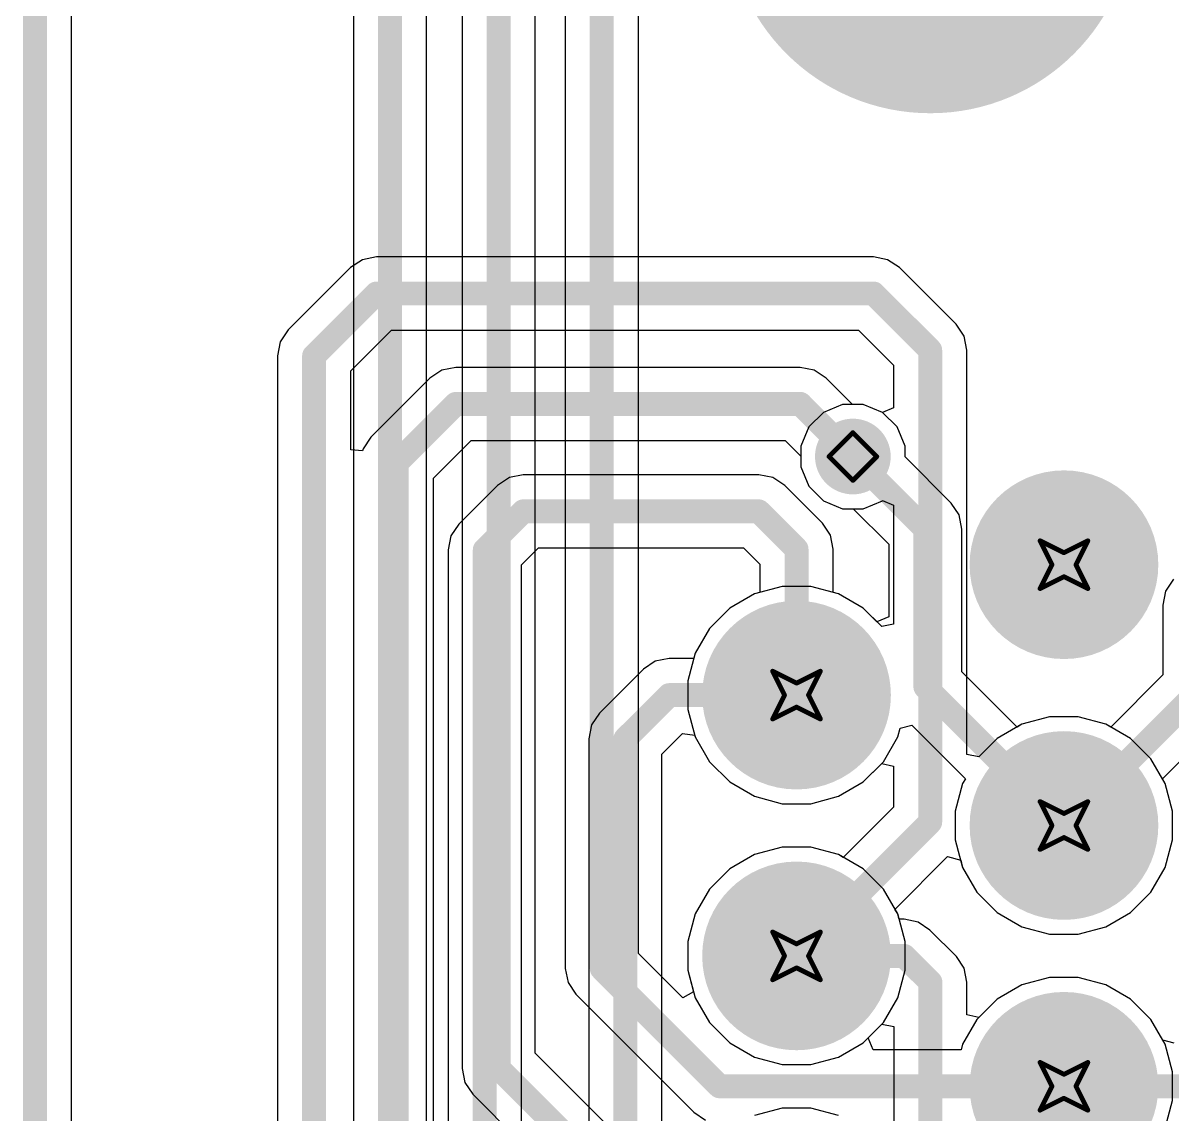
# Model space of a CAD drawing. Header units: inches. Extents: x -4 to 338, y -3 to 155.
# Drawn here: x -3.71 to 8.5, y 47.55 to 59.14 of the extents above; entities that cross this region are included whole.
import ezdxf

# ---------------------------------------------------------------- set-up
doc = ezdxf.new("R2010")
doc.units = ezdxf.units.IN
for name, color, linetype in [('Board Outline', 216, 'Continuous'), ('Bottom Layer', 5, 'Continuous'), ('Bottom Solder', 6, 'Continuous'), ('Drill Drawing', 1, 'Continuous'), ('Multi-Layer', 9, 'Continuous'), ('Pad Holes', 156, 'Continuous'), ('Top Layer', 1, 'Continuous'), ('Top Overlay', 2, 'Continuous'), ('Top Solder', 216, 'Continuous'), ('Via Holes', 16, 'Continuous')]:
    doc.layers.add(name, color=color, linetype=linetype)

# ---------------------------------------------------------------- blocks, each defined once
blk = doc.blocks.new('A_DF_09_A_KG_T2S_23')
at = {"layer": 'Bottom Layer'}
h = blk.add_hatch(color=5, dxfattribs=at)
edge = h.paths.add_edge_path()
edge.add_arc((-5.54, 1.42), 0.9, 0, 360)
h = blk.add_hatch(color=5, dxfattribs=at)
edge = h.paths.add_edge_path()
edge.add_arc((-2.77, 1.42), 0.9, 0, 360)
h = blk.add_hatch(color=5, dxfattribs=at)
edge = h.paths.add_edge_path()
edge.add_arc((0, 1.42), 0.9, 0, 360)
h = blk.add_hatch(color=5, dxfattribs=at)
edge = h.paths.add_edge_path()
edge.add_arc((-12.495, 0), 2.058, 0, 360)
h = blk.add_hatch(color=5, dxfattribs=at)
edge = h.paths.add_edge_path()
edge.add_arc((-4.155, -1.42), 0.9, 0, 360)
h = blk.add_hatch(color=5, dxfattribs=at)
edge = h.paths.add_edge_path()
edge.add_arc((-1.385, -1.42), 0.9, 0, 360)
at = {"layer": 'Bottom Solder'}
h = blk.add_hatch(color=6, dxfattribs=at)
edge = h.paths.add_edge_path()
edge.add_arc((-5.54, 1.42), 1.002, 0, 360)
h = blk.add_hatch(color=6, dxfattribs=at)
edge = h.paths.add_edge_path()
edge.add_arc((-2.77, 1.42), 1.002, 0, 360)
h = blk.add_hatch(color=6, dxfattribs=at)
edge = h.paths.add_edge_path()
edge.add_arc((0, 1.42), 1.002, 0, 360)
h = blk.add_hatch(color=6, dxfattribs=at)
edge = h.paths.add_edge_path()
edge.add_arc((-12.495, 0), 2.16, 0, 360)
h = blk.add_hatch(color=6, dxfattribs=at)
edge = h.paths.add_edge_path()
edge.add_arc((-4.155, -1.42), 1.002, 0, 360)
h = blk.add_hatch(color=6, dxfattribs=at)
edge = h.paths.add_edge_path()
edge.add_arc((-1.385, -1.42), 1.002, 0, 360)
at = {"layer": 'Multi-Layer'}
h = blk.add_hatch(color=9, dxfattribs=at)
edge = h.paths.add_edge_path()
edge.add_arc((-5.54, 1.42), 0.9, 0, 360)
h = blk.add_hatch(color=9, dxfattribs=at)
edge = h.paths.add_edge_path()
edge.add_arc((-2.77, 1.42), 0.9, 0, 360)
h = blk.add_hatch(color=9, dxfattribs=at)
edge = h.paths.add_edge_path()
edge.add_arc((0, 1.42), 0.9, 0, 360)
h = blk.add_hatch(color=9, dxfattribs=at)
edge = h.paths.add_edge_path()
edge.add_arc((-12.495, 0), 2.058, 0, 360)
h = blk.add_hatch(color=9, dxfattribs=at)
edge = h.paths.add_edge_path()
edge.add_arc((-4.155, -1.42), 0.9, 0, 360)
h = blk.add_hatch(color=9, dxfattribs=at)
edge = h.paths.add_edge_path()
edge.add_arc((-1.385, -1.42), 0.9, 0, 360)
at = {"layer": 'Pad Holes'}
h = blk.add_hatch(color=7, dxfattribs=at)
edge = h.paths.add_edge_path()
edge.add_arc((-5.54, 1.42), 0.525, 0, 360)
h = blk.add_hatch(color=7, dxfattribs=at)
edge = h.paths.add_edge_path()
edge.add_arc((-2.77, 1.42), 0.525, 0, 360)
h = blk.add_hatch(color=7, dxfattribs=at)
edge = h.paths.add_edge_path()
edge.add_arc((0, 1.42), 0.525, 0, 360)
h = blk.add_hatch(color=7, dxfattribs=at)
edge = h.paths.add_edge_path()
edge.add_arc((-12.495, 0), 1.55, 0, 360)
h = blk.add_hatch(color=7, dxfattribs=at)
edge = h.paths.add_edge_path()
edge.add_arc((-4.155, -1.42), 0.525, 0, 360)
h = blk.add_hatch(color=7, dxfattribs=at)
edge = h.paths.add_edge_path()
edge.add_arc((-1.385, -1.42), 0.525, 0, 360)
at = {"layer": 'Top Layer'}
h = blk.add_hatch(color=1, dxfattribs=at)
edge = h.paths.add_edge_path()
edge.add_arc((-5.54, 1.42), 0.9, 0, 360)
h = blk.add_hatch(color=1, dxfattribs=at)
edge = h.paths.add_edge_path()
edge.add_arc((-2.77, 1.42), 0.9, 0, 360)
h = blk.add_hatch(color=1, dxfattribs=at)
edge = h.paths.add_edge_path()
edge.add_arc((0, 1.42), 0.9, 0, 360)
h = blk.add_hatch(color=1, dxfattribs=at)
edge = h.paths.add_edge_path()
edge.add_arc((-12.495, 0), 2.058, 0, 360)
h = blk.add_hatch(color=1, dxfattribs=at)
edge = h.paths.add_edge_path()
edge.add_arc((-4.155, -1.42), 0.9, 0, 360)
h = blk.add_hatch(color=1, dxfattribs=at)
edge = h.paths.add_edge_path()
edge.add_arc((-1.385, -1.42), 0.9, 0, 360)
at = {"layer": 'Top Solder'}
h = blk.add_hatch(color=216, dxfattribs=at)
edge = h.paths.add_edge_path()
edge.add_arc((-5.54, 1.42), 1.002, 0, 360)
h = blk.add_hatch(color=216, dxfattribs=at)
edge = h.paths.add_edge_path()
edge.add_arc((-2.77, 1.42), 1.002, 0, 360)
h = blk.add_hatch(color=216, dxfattribs=at)
edge = h.paths.add_edge_path()
edge.add_arc((0, 1.42), 1.002, 0, 360)
h = blk.add_hatch(color=216, dxfattribs=at)
edge = h.paths.add_edge_path()
edge.add_arc((-12.495, 0), 2.16, 0, 360)
h = blk.add_hatch(color=216, dxfattribs=at)
edge = h.paths.add_edge_path()
edge.add_arc((-4.155, -1.42), 1.002, 0, 360)
h = blk.add_hatch(color=216, dxfattribs=at)
edge = h.paths.add_edge_path()
edge.add_arc((-1.385, -1.42), 1.002, 0, 360)
at = {"layer": 'Top Overlay'}
blk.add_lwpolyline([(15.405, -9.5, 0.127, 0.127, 0), (-15.405, -9.5, 0.127, 0.127, 0)], format="xyseb", dxfattribs=at)

msp = doc.modelspace()

# ---------------------------------------------------------------- hatches: boundary and pattern name
at = {"layer": 'Bottom Layer'}
h = msp.add_hatch(color=5, dxfattribs=at)
edge = h.paths.add_edge_path()
edge.add_arc((5.105, 54.534), 0.3, 0, 360)
at = {"layer": 'Bottom Solder'}
h = msp.add_hatch(color=6, dxfattribs=at)
edge = h.paths.add_edge_path()
edge.add_arc((5.105, 54.534), 0.402, 0, 360)
at = {"layer": 'Top Layer'}
h = msp.add_hatch(color=1, dxfattribs=at)
edge = h.paths.add_edge_path()
edge.add_arc((5.105, 54.534), 0.3, 0, 360)
at = {"layer": 'Top Solder'}
h = msp.add_hatch(color=216, dxfattribs=at)
edge = h.paths.add_edge_path()
edge.add_arc((5.105, 54.534), 0.402, 0, 360)
at = {"layer": 'Via Holes'}
h = msp.add_hatch(color=7, dxfattribs=at)
edge = h.paths.add_edge_path()
edge.add_arc((5.105, 54.534), 0.15, 0, 360)

# ---------------------------------------------------------------- linework, layer by layer
at = {"layer": 'Board Outline'}
msp.add_lwpolyline([(-3.581, 94.077, 0.254, 0.254, 0), (-3.581, 1.34, 0.254, 0.254, 0)], format="xyseb", dxfattribs=at)
at = {"layer": 'Bottom Layer'}
for p, q in [((-3.192, 1.34), (-3.192, 94.077)), ((-0.199, 73.098), (-0.199, 46.672)), ((0.578, 46.833), (0.578, 72.937)), ((0.955, 72.009), (0.955, 48.035)), ((1.732, 48.196), (1.732, 71.848)), ((2.05, 70.764), (2.05, 49.096)), ((2.827, 49.257), (2.827, 70.603)), ((4.995, 55.088), (4.792, 55.003)), ((5.216, 55.088), (4.995, 55.088)), ((5.419, 55.003), (5.216, 55.088)), ((4.792, 55.003), (4.636, 54.848)), ((5.575, 54.848), (5.419, 55.003)), ((4.636, 54.848), (4.551, 54.644)), ((5.659, 54.644), (5.575, 54.848)), ((4.551, 54.644), (4.551, 54.424)), ((5.659, 54.529), (5.659, 54.644)), ((6.15, 54.039), (5.659, 54.529)), ((4.551, 54.424), (4.636, 54.22)), ((4.636, 54.22), (4.792, 54.064)), ((4.792, 54.064), (4.995, 53.98)), ((6.234, 53.913), (6.15, 54.039)), ((4.995, 53.98), (5.11, 53.98)), ((5.11, 53.98), (5.487, 53.603)), ((6.264, 53.764), (6.234, 53.913)), ((6.264, 52.248), (6.264, 53.764)), ((5.487, 53.603), (5.487, 52.832)), ((4.355, 53.154), (4.061, 53.076)), ((4.659, 53.154), (4.355, 53.154)), ((4.952, 53.076), (4.659, 53.154)), ((8.51, 53.23), (8.426, 53.104)), ((4.061, 53.076), (3.798, 52.924)), ((5.215, 52.924), (4.952, 53.076)), ((8.426, 53.104), (8.396, 52.955)), ((3.798, 52.924), (3.583, 52.709)), ((5.36, 52.779), (5.215, 52.924)), ((8.396, 52.955), (8.396, 52.214)), ((5.487, 52.832), (5.36, 52.779)), ((3.583, 52.709), (3.431, 52.446)), ((3.431, 52.446), (3.353, 52.152)), ((3.353, 52.152), (3.353, 51.848)), ((6.85, 51.661), (6.264, 52.248)), ((8.396, 52.214), (7.843, 51.661)), ((3.353, 51.848), (3.431, 51.555)), ((5.607, 51.65), (5.73, 51.682)), ((5.73, 51.682), (6.301, 51.112)), ((6.901, 51.691), (6.85, 51.661)), ((7.195, 51.769), (6.901, 51.691)), ((7.499, 51.769), (7.195, 51.769)), ((7.792, 51.691), (7.499, 51.769)), ((7.843, 51.661), (7.792, 51.691)), ((8.393, 51.112), (9.059, 51.778)), ((3.431, 51.555), (3.583, 51.292)), ((5.43, 51.292), (5.582, 51.555)), ((5.582, 51.555), (5.607, 51.65)), ((3.583, 51.292), (3.798, 51.077)), ((5.215, 51.077), (5.43, 51.292)), ((3.798, 51.077), (4.061, 50.925)), ((4.952, 50.925), (5.215, 51.077)), ((6.271, 51.061), (6.193, 50.767)), ((6.301, 51.112), (6.271, 51.061)), ((8.422, 51.061), (8.393, 51.112)), ((8.501, 50.767), (8.422, 51.061)), ((4.061, 50.925), (4.355, 50.846)), ((4.355, 50.846), (4.659, 50.846)), ((4.659, 50.846), (4.952, 50.925)), ((6.193, 50.767), (6.193, 50.463)), ((8.501, 50.463), (8.501, 50.767)), ((6.193, 50.463), (6.271, 50.17)), ((8.422, 50.17), (8.501, 50.463)), ((4.355, 50.384), (4.061, 50.306)), ((4.659, 50.384), (4.355, 50.384)), ((4.952, 50.306), (4.659, 50.384)), ((4.061, 50.306), (3.798, 50.154)), ((5.215, 50.154), (4.952, 50.306)), ((3.798, 50.154), (3.583, 49.939)), ((5.43, 49.939), (5.215, 50.154)), ((6.271, 50.17), (6.423, 49.907)), ((8.27, 49.907), (8.422, 50.17)), ((3.583, 49.939), (3.431, 49.676)), ((5.582, 49.676), (5.43, 49.939)), ((6.423, 49.907), (6.638, 49.692)), ((8.055, 49.692), (8.27, 49.907)), ((3.431, 49.676), (3.353, 49.382)), ((5.661, 49.382), (5.582, 49.676)), ((6.638, 49.692), (6.901, 49.54)), ((7.792, 49.54), (8.055, 49.692)), ((6.901, 49.54), (7.195, 49.461)), ((7.499, 49.461), (7.792, 49.54)), ((3.353, 49.382), (3.353, 49.078)), ((5.661, 49.078), (5.661, 49.382)), ((7.195, 49.461), (7.499, 49.461)), ((3.3, 48.784), (2.827, 49.257)), ((2.05, 49.096), (2.08, 48.948)), ((3.353, 49.078), (3.414, 48.85)), ((5.582, 48.785), (5.661, 49.078)), ((7.195, 48.999), (6.901, 48.921)), ((7.499, 48.999), (7.195, 48.999)), ((7.792, 48.921), (7.499, 48.999)), ((2.08, 48.948), (2.164, 48.822)), ((6.901, 48.921), (6.638, 48.769)), ((8.055, 48.769), (7.792, 48.921)), ((2.164, 48.822), (3.415, 47.571)), ((3.414, 48.85), (3.3, 48.784)), ((5.43, 48.522), (5.582, 48.785)), ((6.638, 48.769), (6.423, 48.554)), ((8.27, 48.554), (8.055, 48.769)), ((5.269, 48.361), (5.43, 48.522)), ((6.423, 48.554), (6.271, 48.291)), ((8.422, 48.291), (8.27, 48.554)), ((5.322, 48.234), (5.269, 48.361)), ((6.271, 48.291), (6.256, 48.234)), ((8.501, 47.997), (8.422, 48.291)), ((3.08, 46.849), (1.732, 48.196)), ((6.256, 48.234), (5.322, 48.234)), ((0.955, 48.035), (0.985, 47.887)), ((8.501, 47.693), (8.501, 47.997)), ((0.985, 47.887), (1.069, 47.761)), ((1.069, 47.761), (2.644, 46.186)), ((8.422, 47.4), (8.501, 47.693)), ((3.415, 47.571), (3.541, 47.486))]:
    msp.add_line(p, q, dxfattribs=at)
for points in [[(0.19, 46.672, 0.254, 0.254, 0), (0.19, 73.098, 0.254, 0.254, 0)], [(1.344, 48.035, 0.254, 0.254, 0), (1.344, 72.009, 0.254, 0.254, 0)], [(2.438, 49.096, 0.254, 0.254, 0), (2.438, 70.764, 0.254, 0.254, 0)], [(5.105, 54.534, 0.254, 0.254, 0), (5.875, 53.764, 0.254, 0.254, 0)], [(5.875, 52.087, 0.254, 0.254, 0), (5.875, 53.764, 0.254, 0.254, 0)], [(5.875, 52.087, 0.254, 0.254, 0), (7.347, 50.615, 0.254, 0.254, 0)], [(7.347, 50.615, 0.254, 0.254, 0), (8.785, 52.053, 0.254, 0.254, 0)], [(2.438, 49.096, 0.254, 0.254, 0), (3.689, 47.845, 0.254, 0.254, 0)], [(1.344, 48.035, 0.254, 0.254, 0), (2.919, 46.46, 0.254, 0.254, 0)], [(3.689, 47.845, 0.254, 0.254, 0), (7.347, 47.845, 0.254, 0.254, 0)]]:
    msp.add_lwpolyline(points, format="xyseb", dxfattribs=at)
for points in [[(5.042, 54.534, 0.127, 0.127, 1), (5.169, 54.534, 0.127, 0.127, 1)], [(5.812, 53.764, 0.127, 0.127, 1), (5.939, 53.764, 0.127, 0.127, 1)], [(5.812, 53.764, 0.127, 0.127, 1), (5.939, 53.764, 0.127, 0.127, 1)], [(5.812, 52.087, 0.127, 0.127, 1), (5.939, 52.087, 0.127, 0.127, 1)], [(5.812, 52.087, 0.127, 0.127, 1), (5.939, 52.087, 0.127, 0.127, 1)], [(7.283, 50.615, 0.127, 0.127, 1), (7.41, 50.615, 0.127, 0.127, 1)], [(7.283, 50.615, 0.127, 0.127, 1), (7.41, 50.615, 0.127, 0.127, 1)], [(2.375, 49.096, 0.127, 0.127, 1), (2.502, 49.096, 0.127, 0.127, 1)], [(2.375, 49.096, 0.127, 0.127, 1), (2.502, 49.096, 0.127, 0.127, 1)], [(1.28, 48.035, 0.127, 0.127, 1), (1.407, 48.035, 0.127, 0.127, 1)], [(1.28, 48.035, 0.127, 0.127, 1), (1.407, 48.035, 0.127, 0.127, 1)], [(3.626, 47.845, 0.127, 0.127, 1), (3.753, 47.845, 0.127, 0.127, 1)], [(3.626, 47.845, 0.127, 0.127, 1), (3.753, 47.845, 0.127, 0.127, 1)], [(7.283, 47.845, 0.127, 0.127, 1), (7.41, 47.845, 0.127, 0.127, 1)]]:
    msp.add_lwpolyline(points, format="xyseb", close=True, dxfattribs=at)
at = {"layer": 'Drill Drawing'}
for points in [[(4.851, 54.534, 0.0508, 0.0508, 0), (5.105, 54.788, 0.0508, 0.0508, 0)], [(5.105, 54.788, 0.0508, 0.0508, 0), (5.359, 54.534, 0.0508, 0.0508, 0)], [(4.851, 54.534, 0.0508, 0.0508, 0), (5.105, 54.28, 0.0508, 0.0508, 0)], [(5.105, 54.28, 0.0508, 0.0508, 0), (5.359, 54.534, 0.0508, 0.0508, 0)], [(7.093, 53.639, 0.0508, 0.0508, 0), (7.347, 53.512, 0.0508, 0.0508, 0)], [(7.093, 53.639, 0.0508, 0.0508, 0), (7.22, 53.385, 0.0508, 0.0508, 0)], [(7.347, 53.512, 0.0508, 0.0508, 0), (7.601, 53.639, 0.0508, 0.0508, 0)], [(7.474, 53.385, 0.0508, 0.0508, 0), (7.601, 53.639, 0.0508, 0.0508, 0)], [(7.093, 53.131, 0.0508, 0.0508, 0), (7.22, 53.385, 0.0508, 0.0508, 0)], [(7.474, 53.385, 0.0508, 0.0508, 0), (7.601, 53.131, 0.0508, 0.0508, 0)], [(7.093, 53.131, 0.0508, 0.0508, 0), (7.347, 53.258, 0.0508, 0.0508, 0)], [(7.347, 53.258, 0.0508, 0.0508, 0), (7.601, 53.131, 0.0508, 0.0508, 0)], [(4.253, 52.254, 0.0508, 0.0508, 0), (4.507, 52.127, 0.0508, 0.0508, 0)], [(4.253, 52.254, 0.0508, 0.0508, 0), (4.38, 52, 0.0508, 0.0508, 0)], [(4.507, 52.127, 0.0508, 0.0508, 0), (4.761, 52.254, 0.0508, 0.0508, 0)], [(4.634, 52, 0.0508, 0.0508, 0), (4.761, 52.254, 0.0508, 0.0508, 0)], [(4.253, 51.746, 0.0508, 0.0508, 0), (4.38, 52, 0.0508, 0.0508, 0)], [(4.634, 52, 0.0508, 0.0508, 0), (4.761, 51.746, 0.0508, 0.0508, 0)], [(4.253, 51.746, 0.0508, 0.0508, 0), (4.507, 51.873, 0.0508, 0.0508, 0)], [(4.507, 51.873, 0.0508, 0.0508, 0), (4.761, 51.746, 0.0508, 0.0508, 0)], [(7.093, 50.869, 0.0508, 0.0508, 0), (7.347, 50.742, 0.0508, 0.0508, 0)], [(7.093, 50.869, 0.0508, 0.0508, 0), (7.22, 50.615, 0.0508, 0.0508, 0)], [(7.347, 50.742, 0.0508, 0.0508, 0), (7.601, 50.869, 0.0508, 0.0508, 0)], [(7.474, 50.615, 0.0508, 0.0508, 0), (7.601, 50.869, 0.0508, 0.0508, 0)], [(7.093, 50.361, 0.0508, 0.0508, 0), (7.22, 50.615, 0.0508, 0.0508, 0)], [(7.474, 50.615, 0.0508, 0.0508, 0), (7.601, 50.361, 0.0508, 0.0508, 0)], [(7.093, 50.361, 0.0508, 0.0508, 0), (7.347, 50.488, 0.0508, 0.0508, 0)], [(7.347, 50.488, 0.0508, 0.0508, 0), (7.601, 50.361, 0.0508, 0.0508, 0)], [(4.253, 49.484, 0.0508, 0.0508, 0), (4.507, 49.357, 0.0508, 0.0508, 0)], [(4.253, 49.484, 0.0508, 0.0508, 0), (4.38, 49.23, 0.0508, 0.0508, 0)], [(4.507, 49.357, 0.0508, 0.0508, 0), (4.761, 49.484, 0.0508, 0.0508, 0)], [(4.634, 49.23, 0.0508, 0.0508, 0), (4.761, 49.484, 0.0508, 0.0508, 0)], [(4.253, 48.976, 0.0508, 0.0508, 0), (4.38, 49.23, 0.0508, 0.0508, 0)], [(4.634, 49.23, 0.0508, 0.0508, 0), (4.761, 48.976, 0.0508, 0.0508, 0)], [(4.253, 48.976, 0.0508, 0.0508, 0), (4.507, 49.103, 0.0508, 0.0508, 0)], [(4.507, 49.103, 0.0508, 0.0508, 0), (4.761, 48.976, 0.0508, 0.0508, 0)], [(7.093, 48.099, 0.0508, 0.0508, 0), (7.347, 47.972, 0.0508, 0.0508, 0)], [(7.093, 48.099, 0.0508, 0.0508, 0), (7.22, 47.845, 0.0508, 0.0508, 0)], [(7.347, 47.972, 0.0508, 0.0508, 0), (7.601, 48.099, 0.0508, 0.0508, 0)], [(7.474, 47.845, 0.0508, 0.0508, 0), (7.601, 48.099, 0.0508, 0.0508, 0)], [(7.093, 47.591, 0.0508, 0.0508, 0), (7.22, 47.845, 0.0508, 0.0508, 0)], [(7.474, 47.845, 0.0508, 0.0508, 0), (7.601, 47.591, 0.0508, 0.0508, 0)], [(7.093, 47.591, 0.0508, 0.0508, 0), (7.347, 47.718, 0.0508, 0.0508, 0)], [(7.347, 47.718, 0.0508, 0.0508, 0), (7.601, 47.591, 0.0508, 0.0508, 0)]]:
    msp.add_lwpolyline(points, format="xyseb", dxfattribs=at)
for points in [[(5.093, 54.788, 0.0254, 0.0254, 1), (5.118, 54.788, 0.0254, 0.0254, 1)], [(5.093, 54.788, 0.0254, 0.0254, 1), (5.118, 54.788, 0.0254, 0.0254, 1)], [(4.839, 54.534, 0.0254, 0.0254, 1), (4.864, 54.534, 0.0254, 0.0254, 1)], [(4.839, 54.534, 0.0254, 0.0254, 1), (4.864, 54.534, 0.0254, 0.0254, 1)], [(5.347, 54.534, 0.0254, 0.0254, 1), (5.372, 54.534, 0.0254, 0.0254, 1)], [(5.347, 54.534, 0.0254, 0.0254, 1), (5.372, 54.534, 0.0254, 0.0254, 1)], [(5.093, 54.28, 0.0254, 0.0254, 1), (5.118, 54.28, 0.0254, 0.0254, 1)], [(5.093, 54.28, 0.0254, 0.0254, 1), (5.118, 54.28, 0.0254, 0.0254, 1)], [(7.08, 53.639, 0.0254, 0.0254, 1), (7.105, 53.639, 0.0254, 0.0254, 1)], [(7.08, 53.639, 0.0254, 0.0254, 1), (7.105, 53.639, 0.0254, 0.0254, 1)], [(7.588, 53.639, 0.0254, 0.0254, 1), (7.613, 53.639, 0.0254, 0.0254, 1)], [(7.588, 53.639, 0.0254, 0.0254, 1), (7.613, 53.639, 0.0254, 0.0254, 1)], [(7.334, 53.512, 0.0254, 0.0254, 1), (7.359, 53.512, 0.0254, 0.0254, 1)], [(7.334, 53.512, 0.0254, 0.0254, 1), (7.359, 53.512, 0.0254, 0.0254, 1)], [(7.207, 53.385, 0.0254, 0.0254, 1), (7.232, 53.385, 0.0254, 0.0254, 1)], [(7.207, 53.385, 0.0254, 0.0254, 1), (7.232, 53.385, 0.0254, 0.0254, 1)], [(7.461, 53.385, 0.0254, 0.0254, 1), (7.486, 53.385, 0.0254, 0.0254, 1)], [(7.461, 53.385, 0.0254, 0.0254, 1), (7.486, 53.385, 0.0254, 0.0254, 1)], [(7.334, 53.258, 0.0254, 0.0254, 1), (7.359, 53.258, 0.0254, 0.0254, 1)], [(7.334, 53.258, 0.0254, 0.0254, 1), (7.359, 53.258, 0.0254, 0.0254, 1)], [(7.08, 53.131, 0.0254, 0.0254, 1), (7.105, 53.131, 0.0254, 0.0254, 1)], [(7.08, 53.131, 0.0254, 0.0254, 1), (7.105, 53.131, 0.0254, 0.0254, 1)], [(7.588, 53.131, 0.0254, 0.0254, 1), (7.613, 53.131, 0.0254, 0.0254, 1)], [(7.588, 53.131, 0.0254, 0.0254, 1), (7.613, 53.131, 0.0254, 0.0254, 1)], [(4.24, 52.254, 0.0254, 0.0254, 1), (4.265, 52.254, 0.0254, 0.0254, 1)], [(4.24, 52.254, 0.0254, 0.0254, 1), (4.265, 52.254, 0.0254, 0.0254, 1)], [(4.748, 52.254, 0.0254, 0.0254, 1), (4.773, 52.254, 0.0254, 0.0254, 1)], [(4.748, 52.254, 0.0254, 0.0254, 1), (4.773, 52.254, 0.0254, 0.0254, 1)], [(4.494, 52.127, 0.0254, 0.0254, 1), (4.519, 52.127, 0.0254, 0.0254, 1)], [(4.494, 52.127, 0.0254, 0.0254, 1), (4.519, 52.127, 0.0254, 0.0254, 1)], [(4.367, 52, 0.0254, 0.0254, 1), (4.392, 52, 0.0254, 0.0254, 1)], [(4.367, 52, 0.0254, 0.0254, 1), (4.392, 52, 0.0254, 0.0254, 1)], [(4.621, 52, 0.0254, 0.0254, 1), (4.646, 52, 0.0254, 0.0254, 1)], [(4.621, 52, 0.0254, 0.0254, 1), (4.646, 52, 0.0254, 0.0254, 1)], [(4.494, 51.873, 0.0254, 0.0254, 1), (4.519, 51.873, 0.0254, 0.0254, 1)], [(4.494, 51.873, 0.0254, 0.0254, 1), (4.519, 51.873, 0.0254, 0.0254, 1)], [(4.24, 51.746, 0.0254, 0.0254, 1), (4.265, 51.746, 0.0254, 0.0254, 1)], [(4.24, 51.746, 0.0254, 0.0254, 1), (4.265, 51.746, 0.0254, 0.0254, 1)], [(4.748, 51.746, 0.0254, 0.0254, 1), (4.773, 51.746, 0.0254, 0.0254, 1)], [(4.748, 51.746, 0.0254, 0.0254, 1), (4.773, 51.746, 0.0254, 0.0254, 1)], [(7.08, 50.869, 0.0254, 0.0254, 1), (7.105, 50.869, 0.0254, 0.0254, 1)], [(7.08, 50.869, 0.0254, 0.0254, 1), (7.105, 50.869, 0.0254, 0.0254, 1)], [(7.588, 50.869, 0.0254, 0.0254, 1), (7.613, 50.869, 0.0254, 0.0254, 1)], [(7.588, 50.869, 0.0254, 0.0254, 1), (7.613, 50.869, 0.0254, 0.0254, 1)], [(7.334, 50.742, 0.0254, 0.0254, 1), (7.359, 50.742, 0.0254, 0.0254, 1)], [(7.334, 50.742, 0.0254, 0.0254, 1), (7.359, 50.742, 0.0254, 0.0254, 1)], [(7.207, 50.615, 0.0254, 0.0254, 1), (7.232, 50.615, 0.0254, 0.0254, 1)], [(7.207, 50.615, 0.0254, 0.0254, 1), (7.232, 50.615, 0.0254, 0.0254, 1)], [(7.461, 50.615, 0.0254, 0.0254, 1), (7.486, 50.615, 0.0254, 0.0254, 1)], [(7.461, 50.615, 0.0254, 0.0254, 1), (7.486, 50.615, 0.0254, 0.0254, 1)], [(7.334, 50.488, 0.0254, 0.0254, 1), (7.359, 50.488, 0.0254, 0.0254, 1)], [(7.334, 50.488, 0.0254, 0.0254, 1), (7.359, 50.488, 0.0254, 0.0254, 1)], [(7.08, 50.361, 0.0254, 0.0254, 1), (7.105, 50.361, 0.0254, 0.0254, 1)], [(7.08, 50.361, 0.0254, 0.0254, 1), (7.105, 50.361, 0.0254, 0.0254, 1)], [(7.588, 50.361, 0.0254, 0.0254, 1), (7.613, 50.361, 0.0254, 0.0254, 1)], [(7.588, 50.361, 0.0254, 0.0254, 1), (7.613, 50.361, 0.0254, 0.0254, 1)], [(4.24, 49.484, 0.0254, 0.0254, 1), (4.265, 49.484, 0.0254, 0.0254, 1)], [(4.24, 49.484, 0.0254, 0.0254, 1), (4.265, 49.484, 0.0254, 0.0254, 1)], [(4.748, 49.484, 0.0254, 0.0254, 1), (4.773, 49.484, 0.0254, 0.0254, 1)], [(4.748, 49.484, 0.0254, 0.0254, 1), (4.773, 49.484, 0.0254, 0.0254, 1)], [(4.494, 49.357, 0.0254, 0.0254, 1), (4.519, 49.357, 0.0254, 0.0254, 1)], [(4.494, 49.357, 0.0254, 0.0254, 1), (4.519, 49.357, 0.0254, 0.0254, 1)], [(4.367, 49.23, 0.0254, 0.0254, 1), (4.392, 49.23, 0.0254, 0.0254, 1)], [(4.367, 49.23, 0.0254, 0.0254, 1), (4.392, 49.23, 0.0254, 0.0254, 1)], [(4.621, 49.23, 0.0254, 0.0254, 1), (4.646, 49.23, 0.0254, 0.0254, 1)], [(4.621, 49.23, 0.0254, 0.0254, 1), (4.646, 49.23, 0.0254, 0.0254, 1)], [(4.494, 49.103, 0.0254, 0.0254, 1), (4.519, 49.103, 0.0254, 0.0254, 1)], [(4.494, 49.103, 0.0254, 0.0254, 1), (4.519, 49.103, 0.0254, 0.0254, 1)], [(4.24, 48.976, 0.0254, 0.0254, 1), (4.265, 48.976, 0.0254, 0.0254, 1)], [(4.24, 48.976, 0.0254, 0.0254, 1), (4.265, 48.976, 0.0254, 0.0254, 1)], [(4.748, 48.976, 0.0254, 0.0254, 1), (4.773, 48.976, 0.0254, 0.0254, 1)], [(4.748, 48.976, 0.0254, 0.0254, 1), (4.773, 48.976, 0.0254, 0.0254, 1)], [(7.08, 48.099, 0.0254, 0.0254, 1), (7.105, 48.099, 0.0254, 0.0254, 1)], [(7.08, 48.099, 0.0254, 0.0254, 1), (7.105, 48.099, 0.0254, 0.0254, 1)], [(7.588, 48.099, 0.0254, 0.0254, 1), (7.613, 48.099, 0.0254, 0.0254, 1)], [(7.588, 48.099, 0.0254, 0.0254, 1), (7.613, 48.099, 0.0254, 0.0254, 1)], [(7.334, 47.972, 0.0254, 0.0254, 1), (7.359, 47.972, 0.0254, 0.0254, 1)], [(7.334, 47.972, 0.0254, 0.0254, 1), (7.359, 47.972, 0.0254, 0.0254, 1)], [(7.207, 47.845, 0.0254, 0.0254, 1), (7.232, 47.845, 0.0254, 0.0254, 1)], [(7.207, 47.845, 0.0254, 0.0254, 1), (7.232, 47.845, 0.0254, 0.0254, 1)], [(7.461, 47.845, 0.0254, 0.0254, 1), (7.486, 47.845, 0.0254, 0.0254, 1)], [(7.461, 47.845, 0.0254, 0.0254, 1), (7.486, 47.845, 0.0254, 0.0254, 1)], [(7.334, 47.718, 0.0254, 0.0254, 1), (7.359, 47.718, 0.0254, 0.0254, 1)], [(7.334, 47.718, 0.0254, 0.0254, 1), (7.359, 47.718, 0.0254, 0.0254, 1)], [(7.08, 47.591, 0.0254, 0.0254, 1), (7.105, 47.591, 0.0254, 0.0254, 1)], [(7.08, 47.591, 0.0254, 0.0254, 1), (7.105, 47.591, 0.0254, 0.0254, 1)], [(7.588, 47.591, 0.0254, 0.0254, 1), (7.613, 47.591, 0.0254, 0.0254, 1)], [(7.588, 47.591, 0.0254, 0.0254, 1), (7.613, 47.591, 0.0254, 0.0254, 1)]]:
    msp.add_lwpolyline(points, format="xyseb", close=True, dxfattribs=at)
at = {"layer": 'Top Layer'}
for p, q in [((-3.192, 1.34), (-3.192, 94.077)), ((-0.104, 56.624), (-0.23, 56.54)), ((0.045, 56.654), (-0.104, 56.624)), ((5.325, 56.654), (0.045, 56.654)), ((5.474, 56.624), (5.325, 56.654)), ((5.6, 56.54), (5.474, 56.624)), ((-0.23, 56.54), (-0.891, 55.878)), ((6.201, 55.938), (5.6, 56.54)), ((6.286, 55.812), (6.201, 55.938)), ((-0.891, 55.878), (-0.976, 55.752)), ((-0.228, 55.443), (0.206, 55.877)), ((0.206, 55.877), (5.164, 55.877)), ((5.164, 55.877), (5.538, 55.503)), ((6.315, 55.664), (6.286, 55.812)), ((-0.976, 55.752), (-1.005, 55.603)), ((-1.005, 55.603), (-1.005, 27.425)), ((6.315, 51.369), (6.315, 55.664)), ((0.74, 55.451), (0.614, 55.367)), ((0.889, 55.481), (0.74, 55.451)), ((4.547, 55.481), (0.889, 55.481)), ((4.695, 55.451), (4.547, 55.481)), ((4.821, 55.367), (4.695, 55.451)), ((5.538, 55.503), (5.538, 55.05)), ((-0.228, 54.605), (-0.228, 55.443)), ((0.614, 55.367), (-0.013, 54.74)), ((5.101, 55.088), (4.821, 55.367)), ((5.216, 55.088), (5.101, 55.088)), ((5.419, 55.003), (5.216, 55.088)), ((5.421, 55.002), (5.419, 55.003)), ((5.538, 55.05), (5.421, 55.002)), ((-0.013, 54.74), (-0.097, 54.614)), ((-0.101, 54.593), (-0.228, 54.605)), ((-0.097, 54.614), (-0.101, 54.593)), ((0.651, 54.305), (1.05, 54.704)), ((1.05, 54.704), (4.386, 54.704)), ((4.386, 54.704), (4.551, 54.538)), ((4.551, 54.538), (4.551, 54.424)), ((4.551, 54.424), (4.636, 54.22)), ((0.651, 28.218), (0.651, 54.305)), ((1.331, 54.227), (0.922, 53.817)), ((1.457, 54.311), (1.331, 54.227)), ((1.605, 54.34), (1.457, 54.311)), ((4.106, 54.34), (1.605, 54.34)), ((4.254, 54.311), (4.106, 54.34)), ((4.381, 54.227), (4.254, 54.311)), ((4.781, 53.826), (4.381, 54.227)), ((4.636, 54.22), (4.792, 54.064)), ((4.792, 54.064), (4.995, 53.98)), ((5.216, 53.98), (5.419, 54.064)), ((5.419, 54.064), (5.421, 54.066)), ((5.421, 54.066), (5.538, 54.017)), ((5.538, 54.017), (5.538, 52.754)), ((4.995, 53.98), (5.216, 53.98)), ((0.922, 53.817), (0.837, 53.691)), ((4.866, 53.7), (4.781, 53.826)), ((0.837, 53.691), (0.808, 53.543)), ((4.895, 53.551), (4.866, 53.7)), ((0.808, 53.543), (0.808, 28.841)), ((1.585, 53.382), (1.766, 53.563)), ((1.766, 53.563), (3.945, 53.563)), ((3.945, 53.563), (4.118, 53.39)), ((4.895, 53.091), (4.895, 53.551)), ((1.585, 29.002), (1.585, 53.382)), ((4.118, 53.39), (4.118, 53.091)), ((4.061, 53.076), (3.798, 52.924)), ((4.118, 53.091), (4.061, 53.076)), ((4.952, 53.076), (4.895, 53.091)), ((5.215, 52.924), (4.952, 53.076)), ((3.798, 52.924), (3.583, 52.709)), ((5.411, 52.728), (5.215, 52.924)), ((3.583, 52.709), (3.431, 52.446)), ((5.538, 52.754), (5.411, 52.728)), ((3.431, 52.446), (3.416, 52.389)), ((2.88, 52.275), (2.414, 51.809)), ((3.006, 52.359), (2.88, 52.275)), ((3.155, 52.389), (3.006, 52.359)), ((3.416, 52.389), (3.155, 52.389)), ((2.414, 51.809), (2.329, 51.683)), ((2.329, 51.683), (2.3, 51.534)), ((6.901, 51.691), (6.638, 51.539)), ((7.195, 51.769), (6.901, 51.691)), ((7.499, 51.769), (7.195, 51.769)), ((7.792, 51.691), (7.499, 51.769)), ((8.055, 51.539), (7.792, 51.691)), ((3.077, 51.373), (3.295, 51.591)), ((3.295, 51.591), (3.427, 51.573)), ((3.427, 51.573), (3.431, 51.555)), ((3.431, 51.555), (3.583, 51.292)), ((6.638, 51.539), (6.442, 51.343)), ((8.27, 51.324), (8.055, 51.539)), ((2.3, 51.534), (2.3, 41.034)), ((3.077, 41.195), (3.077, 51.373)), ((6.442, 51.343), (6.315, 51.369)), ((8.422, 51.061), (8.27, 51.324)), ((3.583, 51.292), (3.798, 51.077)), ((5.215, 51.077), (5.411, 51.273)), ((5.411, 51.273), (5.538, 51.246)), ((5.538, 51.246), (5.538, 50.811)), ((3.798, 51.077), (4.061, 50.925)), ((4.952, 50.925), (5.215, 51.077)), ((8.501, 50.767), (8.422, 51.061)), ((4.061, 50.925), (4.355, 50.846)), ((4.355, 50.846), (4.659, 50.846)), ((4.659, 50.846), (4.952, 50.925)), ((5.538, 50.811), (5.003, 50.276)), ((8.501, 50.463), (8.501, 50.767)), ((8.422, 50.17), (8.501, 50.463)), ((4.355, 50.384), (4.061, 50.306)), ((4.659, 50.384), (4.355, 50.384)), ((4.952, 50.306), (4.659, 50.384)), ((4.061, 50.306), (3.798, 50.154)), ((5.003, 50.276), (4.952, 50.306)), ((5.553, 49.727), (6.109, 50.284)), ((6.109, 50.284), (6.251, 50.246)), ((6.251, 50.246), (6.271, 50.17)), ((3.798, 50.154), (3.583, 49.939)), ((6.271, 50.17), (6.423, 49.907)), ((8.27, 49.907), (8.422, 50.17)), ((3.583, 49.939), (3.431, 49.676)), ((6.423, 49.907), (6.638, 49.692)), ((8.055, 49.692), (8.27, 49.907)), ((5.556, 49.72), (5.553, 49.727)), ((5.582, 49.676), (5.556, 49.72)), ((3.431, 49.676), (3.353, 49.382)), ((5.595, 49.626), (5.582, 49.676)), ((5.598, 49.619), (5.595, 49.626)), ((5.649, 49.619), (5.598, 49.619)), ((5.798, 49.589), (5.649, 49.619)), ((5.924, 49.505), (5.798, 49.589)), ((6.638, 49.692), (6.901, 49.54)), ((7.792, 49.54), (8.055, 49.692)), ((6.204, 49.225), (5.924, 49.505)), ((6.901, 49.54), (7.195, 49.461)), ((7.499, 49.461), (7.792, 49.54)), ((3.353, 49.382), (3.353, 49.078)), ((7.195, 49.461), (7.499, 49.461)), ((6.288, 49.099), (6.204, 49.225)), ((6.317, 48.951), (6.288, 49.099)), ((3.353, 49.078), (3.431, 48.785)), ((7.195, 48.999), (6.901, 48.921)), ((7.499, 48.999), (7.195, 48.999)), ((7.792, 48.921), (7.499, 48.999)), ((6.317, 48.605), (6.317, 48.951)), ((6.901, 48.921), (6.638, 48.769)), ((8.055, 48.769), (7.792, 48.921)), ((3.431, 48.785), (3.583, 48.522)), ((6.638, 48.769), (6.444, 48.575)), ((8.27, 48.554), (8.055, 48.769)), ((3.583, 48.522), (3.798, 48.307)), ((5.215, 48.307), (5.413, 48.505)), ((5.413, 48.505), (5.54, 48.481)), ((6.444, 48.575), (6.317, 48.605)), ((8.397, 48.335), (8.27, 48.554)), ((5.54, 48.481), (5.54, 47.209)), ((3.798, 48.307), (4.061, 48.155)), ((4.952, 48.155), (5.215, 48.307)), ((8.518, 48.304), (8.397, 48.335)), ((4.061, 48.155), (4.355, 48.076)), ((4.659, 48.076), (4.952, 48.155)), ((4.355, 48.076), (4.659, 48.076)), ((4.355, 47.614), (4.061, 47.536)), ((4.659, 47.614), (4.355, 47.614)), ((4.952, 47.536), (4.659, 47.614))]:
    msp.add_line(p, q, dxfattribs=at)
for points in [[(-0.617, 55.603, 0.254, 0.254, 0), (0.045, 56.265, 0.254, 0.254, 0)], [(0.045, 56.265, 0.254, 0.254, 0), (5.325, 56.265, 0.254, 0.254, 0)], [(5.325, 56.265, 0.254, 0.254, 0), (5.927, 55.664, 0.254, 0.254, 0)], [(-0.617, 27.425, 0.254, 0.254, 0), (-0.617, 55.603, 0.254, 0.254, 0)], [(5.927, 50.65, 0.254, 0.254, 0), (5.927, 55.664, 0.254, 0.254, 0)], [(0.262, 54.466, 0.254, 0.254, 0), (0.889, 55.093, 0.254, 0.254, 0)], [(0.889, 55.093, 0.254, 0.254, 0), (4.547, 55.093, 0.254, 0.254, 0)], [(4.547, 55.093, 0.254, 0.254, 0), (5.105, 54.534, 0.254, 0.254, 0)], [(0.262, 28.057, 0.254, 0.254, 0), (0.262, 54.466, 0.254, 0.254, 0)], [(1.196, 53.543, 0.254, 0.254, 0), (1.605, 53.952, 0.254, 0.254, 0)], [(1.605, 53.952, 0.254, 0.254, 0), (4.106, 53.952, 0.254, 0.254, 0)], [(4.106, 53.952, 0.254, 0.254, 0), (4.507, 53.551, 0.254, 0.254, 0)], [(1.196, 28.841, 0.254, 0.254, 0), (1.196, 53.543, 0.254, 0.254, 0)], [(4.507, 52, 0.254, 0.254, 0), (4.507, 53.551, 0.254, 0.254, 0)], [(2.688, 51.534, 0.254, 0.254, 0), (3.155, 52, 0.254, 0.254, 0)], [(3.155, 52, 0.254, 0.254, 0), (4.507, 52, 0.254, 0.254, 0)], [(2.688, 41.034, 0.254, 0.254, 0), (2.688, 51.534, 0.254, 0.254, 0)], [(4.507, 49.23, 0.254, 0.254, 0), (5.927, 50.65, 0.254, 0.254, 0)], [(4.507, 49.23, 0.254, 0.254, 0), (5.649, 49.23, 0.254, 0.254, 0)], [(5.649, 49.23, 0.254, 0.254, 0), (5.929, 48.951, 0.254, 0.254, 0)], [(5.929, 46.877, 0.254, 0.254, 0), (5.929, 48.951, 0.254, 0.254, 0)], [(7.347, 47.845, 0.254, 0.254, 0), (8.636, 47.845, 0.254, 0.254, 0)]]:
    msp.add_lwpolyline(points, format="xyseb", dxfattribs=at)
for points in [[(-0.018, 56.265, 0.127, 0.127, 1), (0.109, 56.265, 0.127, 0.127, 1)], [(-0.018, 56.265, 0.127, 0.127, 1), (0.109, 56.265, 0.127, 0.127, 1)], [(5.262, 56.265, 0.127, 0.127, 1), (5.389, 56.265, 0.127, 0.127, 1)], [(5.262, 56.265, 0.127, 0.127, 1), (5.389, 56.265, 0.127, 0.127, 1)], [(-0.68, 55.603, 0.127, 0.127, 1), (-0.553, 55.603, 0.127, 0.127, 1)], [(-0.68, 55.603, 0.127, 0.127, 1), (-0.553, 55.603, 0.127, 0.127, 1)], [(5.863, 55.664, 0.127, 0.127, 1), (5.99, 55.664, 0.127, 0.127, 1)], [(5.863, 55.664, 0.127, 0.127, 1), (5.99, 55.664, 0.127, 0.127, 1)], [(0.826, 55.093, 0.127, 0.127, 1), (0.952, 55.093, 0.127, 0.127, 1)], [(0.826, 55.093, 0.127, 0.127, 1), (0.952, 55.093, 0.127, 0.127, 1)], [(4.483, 55.093, 0.127, 0.127, 1), (4.61, 55.093, 0.127, 0.127, 1)], [(4.483, 55.093, 0.127, 0.127, 1), (4.61, 55.093, 0.127, 0.127, 1)], [(0.199, 54.466, 0.127, 0.127, 1), (0.326, 54.466, 0.127, 0.127, 1)], [(0.199, 54.466, 0.127, 0.127, 1), (0.326, 54.466, 0.127, 0.127, 1)], [(5.042, 54.534, 0.127, 0.127, 1), (5.169, 54.534, 0.127, 0.127, 1)], [(1.542, 53.952, 0.127, 0.127, 1), (1.669, 53.952, 0.127, 0.127, 1)], [(1.542, 53.952, 0.127, 0.127, 1), (1.669, 53.952, 0.127, 0.127, 1)], [(4.042, 53.952, 0.127, 0.127, 1), (4.169, 53.952, 0.127, 0.127, 1)], [(4.042, 53.952, 0.127, 0.127, 1), (4.169, 53.952, 0.127, 0.127, 1)], [(1.133, 53.543, 0.127, 0.127, 1), (1.26, 53.543, 0.127, 0.127, 1)], [(1.133, 53.543, 0.127, 0.127, 1), (1.26, 53.543, 0.127, 0.127, 1)], [(4.443, 53.551, 0.127, 0.127, 1), (4.57, 53.551, 0.127, 0.127, 1)], [(4.443, 53.551, 0.127, 0.127, 1), (4.57, 53.551, 0.127, 0.127, 1)], [(3.091, 52, 0.127, 0.127, 1), (3.218, 52, 0.127, 0.127, 1)], [(3.091, 52, 0.127, 0.127, 1), (3.218, 52, 0.127, 0.127, 1)], [(4.443, 52, 0.127, 0.127, 1), (4.57, 52, 0.127, 0.127, 1)], [(4.443, 52, 0.127, 0.127, 1), (4.57, 52, 0.127, 0.127, 1)], [(2.625, 51.534, 0.127, 0.127, 1), (2.752, 51.534, 0.127, 0.127, 1)], [(2.625, 51.534, 0.127, 0.127, 1), (2.752, 51.534, 0.127, 0.127, 1)], [(5.863, 50.65, 0.127, 0.127, 1), (5.99, 50.65, 0.127, 0.127, 1)], [(5.863, 50.65, 0.127, 0.127, 1), (5.99, 50.65, 0.127, 0.127, 1)], [(4.443, 49.23, 0.127, 0.127, 1), (4.57, 49.23, 0.127, 0.127, 1)], [(4.443, 49.23, 0.127, 0.127, 1), (4.57, 49.23, 0.127, 0.127, 1)], [(5.586, 49.23, 0.127, 0.127, 1), (5.713, 49.23, 0.127, 0.127, 1)], [(5.586, 49.23, 0.127, 0.127, 1), (5.713, 49.23, 0.127, 0.127, 1)], [(5.865, 48.951, 0.127, 0.127, 1), (5.992, 48.951, 0.127, 0.127, 1)], [(5.865, 48.951, 0.127, 0.127, 1), (5.992, 48.951, 0.127, 0.127, 1)], [(7.283, 47.845, 0.127, 0.127, 1), (7.41, 47.845, 0.127, 0.127, 1)]]:
    msp.add_lwpolyline(points, format="xyseb", close=True, dxfattribs=at)

# ---------------------------------------------------------------- block references
at = {"rotation": 270}
msp.add_blockref('A_DF_09_A_KG_T2S_23', (5.927, 47.845), dxfattribs=at)

doc.saveas('drawing.dxf')
